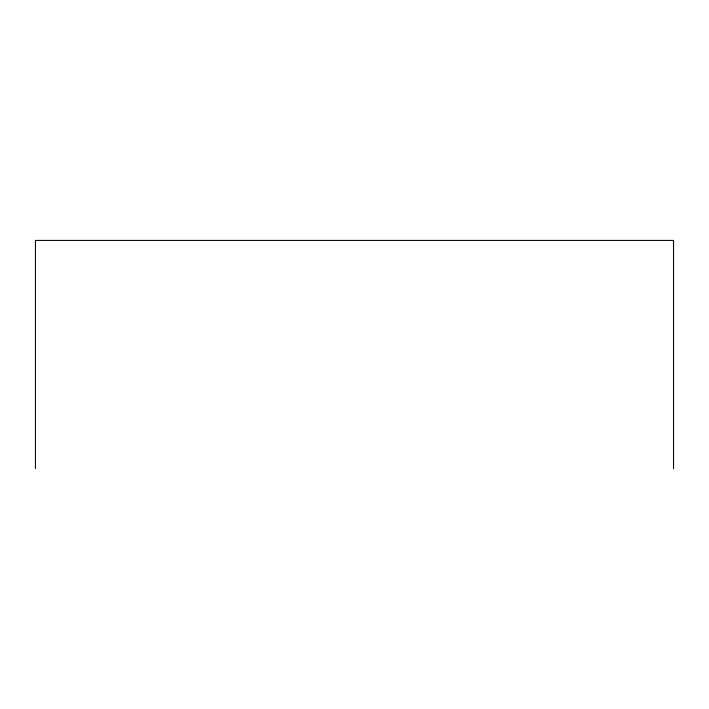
<?xml version="1.0" encoding="UTF-8"?>
<svg xmlns="http://www.w3.org/2000/svg" width="709" height="709" viewBox="0 0 709 709"><rect width="100%" height="100%" fill="white"/><g stroke="black" fill="none" stroke-linecap="round" stroke-linejoin="round"><path stroke-width="1.06" d="M673.55 468.578L673.55 240.422L35.45 240.422L35.45 468.578"/></g></svg>
